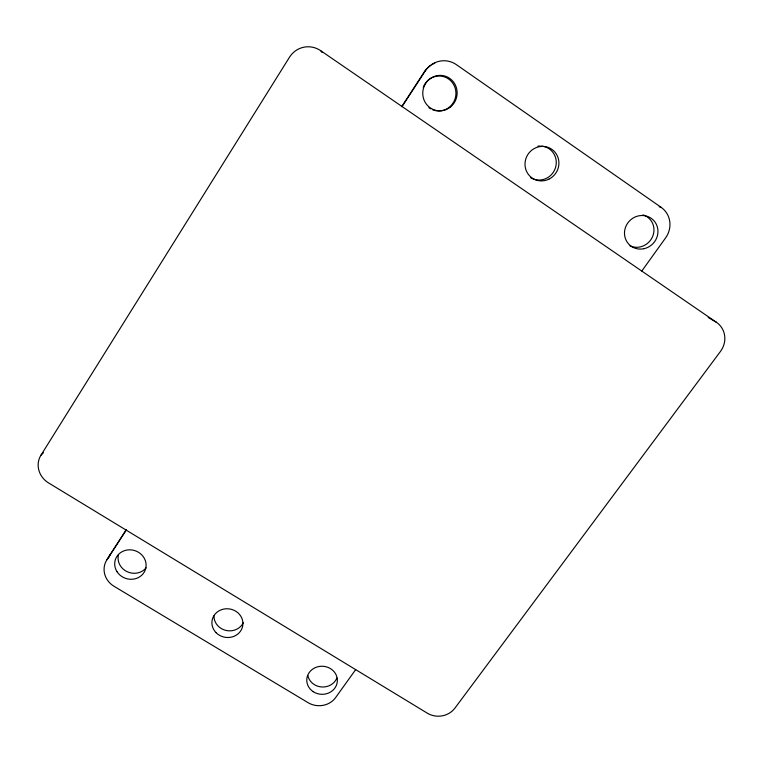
<?xml version="1.0" encoding="UTF-8"?>
<svg xmlns="http://www.w3.org/2000/svg" width="763" height="763" viewBox="0 0 763 763"><rect width="100%" height="100%" fill="white"/><g stroke="black" fill="none" stroke-linecap="round" stroke-linejoin="round"><path stroke-width="1.14" d="M355.672 669.628L335.615 697.582A19.943 18.255 3 0 1 308.109 702.694L114.097 586.327A20.63 19.027 17.9 0 1 106.925 559.765L126.296 529.608M40.935 455.244L289.482 57.254A23.367 22.509 79.4 0 1 320.737 50.711L716.447 322.31A21.889 20.487 -37.3 0 1 720.444 351.466L454.92 708.121A19.886 18.159 -4.4 0 1 427.375 713.214L48.632 482.969A21.24 19.704 26.6 0 1 40.935 455.244L43.396 452.774M401.653 106.734L424.342 71.884A22.9 22.117 -79.4 0 1 430.513 65.523M106.925 559.765L126.219 530.142M402.072 106.534L425.096 71.169A23.233 22.432 -79.3 0 1 456.408 64.664L661.197 207.383A22.489 21.326 -47.7 0 1 665.603 237.884L641.788 271.065M424.342 71.884L425.096 71.169M659.175 206.773L661.197 207.383M708.236 317.484L716.447 322.31M320.737 50.711L322.005 52.418M642.999 214.861A16.958 16.109 -47.3 0 1 652.632 236.501A16.958 16.109 -47.3 0 1 629.99 245.877M423.227 87.287A17.492 16.929 -79.4 0 1 445.211 77.168A17.492 16.929 -79.4 0 1 454.748 99.734A17.492 16.929 -79.4 0 1 432.745 109.815M430.752 108.871A17.492 16.929 -79.4 0 1 428.892 107.659M541.234 146.067A17.168 16.557 -59.5 0 1 555.388 168.013A17.168 16.557 -59.5 0 1 530.724 177.76M537.944 146.162A17.168 16.557 -59.5 0 1 540.147 146.019M431.333 64.979A22.9 22.117 -79.4 0 1 434.824 63.195M146.095 567.863A15.622 14.449 18 0 1 127.068 571.668A15.622 14.449 18 0 1 118.484 554.72M336.884 678.03A15.117 13.877 2.9 0 1 321.385 686.948A15.117 13.877 2.9 0 1 307.823 675.455M108.336 558.468A20.353 18.808 18 0 1 110.416 554.005M243.244 622.837A15.336 14.182 10 0 1 225.877 630.4A15.336 14.182 10 0 1 213.993 615.875M450.59 106.896A17.749 17.168 -79.3 0 0 446.336 76.558A17.749 17.168 -79.3 0 0 422.94 95.852A17.749 17.168 -79.3 0 0 450.59 106.896M644.21 248.652A17.196 16.338 -47.1 0 0 653.986 220.784A17.196 16.338 -47.1 0 0 625.46 227.46A17.196 16.338 -47.1 0 0 644.21 248.652M548.893 179.162A17.415 16.796 -59.2 0 0 551.887 149.348A17.415 16.796 -59.2 0 0 525.087 162.433A17.415 16.796 -59.2 0 0 548.893 179.162M313.24 691.688A15.308 14.039 2.9 0 0 337.303 681.674A15.308 14.039 2.9 0 0 315.624 667.491A15.308 14.039 2.9 0 0 313.24 691.688M216.11 632.699A15.546 14.344 9.9 0 0 242.262 627.672A15.546 14.344 9.9 0 0 223.883 609.046A15.546 14.344 9.9 0 0 216.11 632.699M116.977 571.64A15.832 14.631 17.9 0 0 144.188 572.221A15.832 14.631 17.9 0 0 130.034 549.818A15.832 14.631 17.9 0 0 116.977 571.64"/></g></svg>
